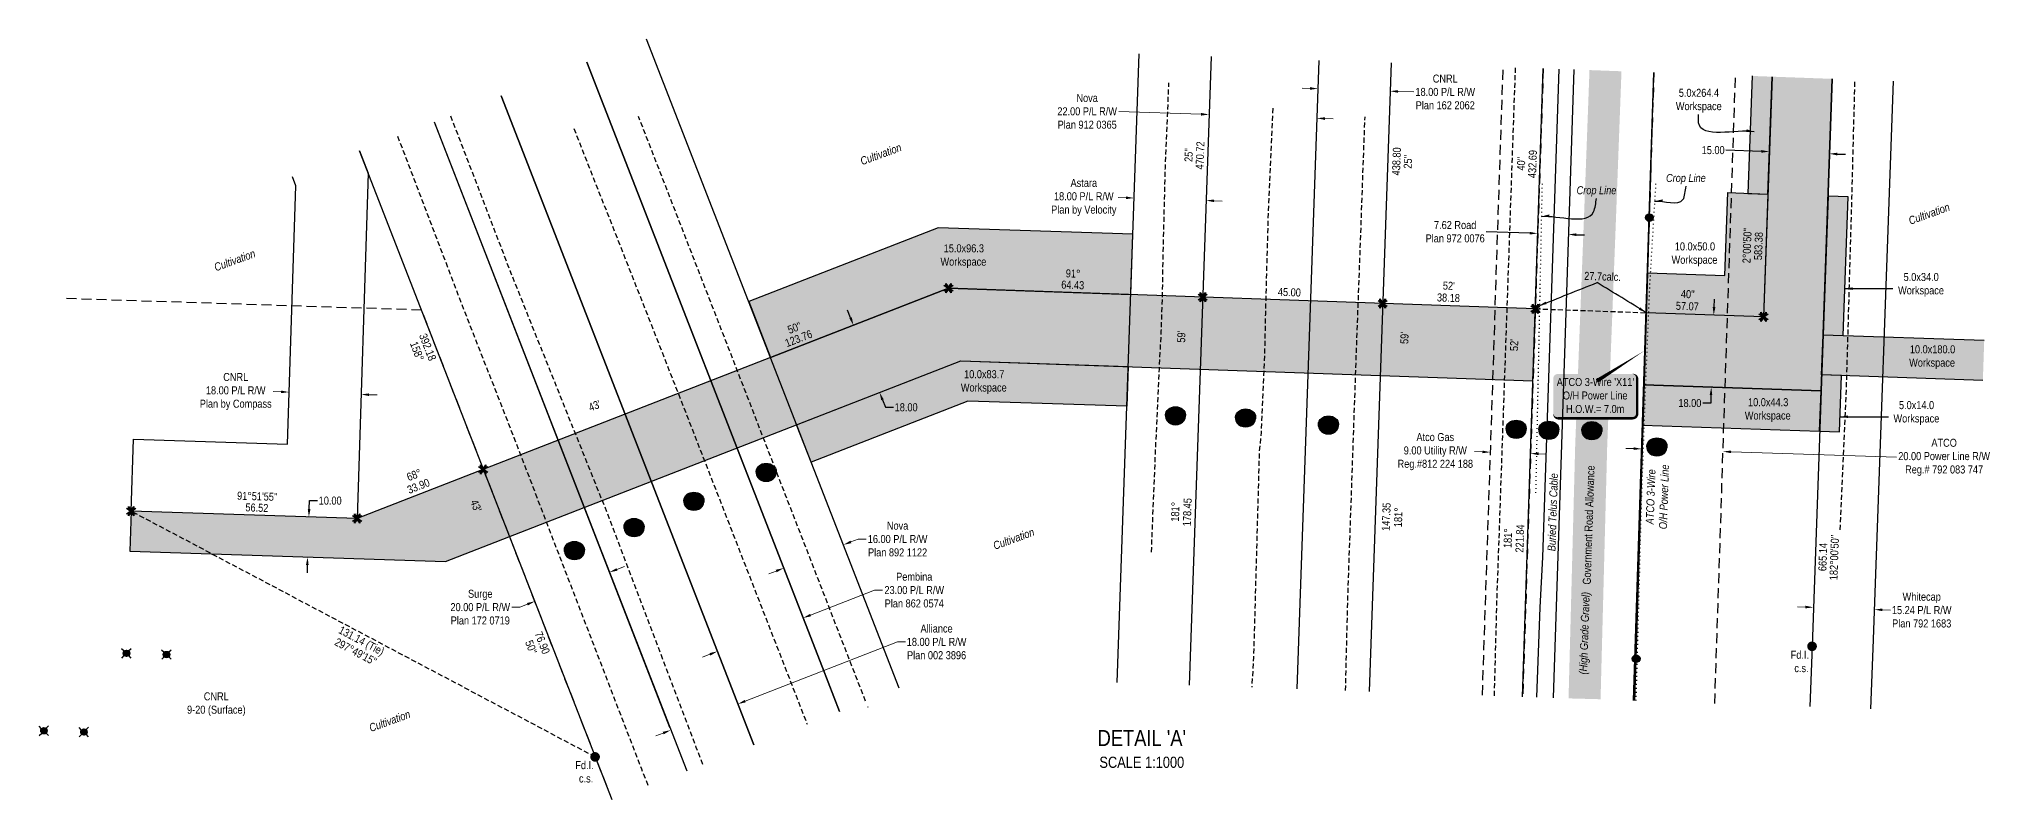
# Model space of a CAD drawing. Extents: x 348563 to 356787, y 6145683 to 6156014.
# Drawn here: x 348563 to 351000, y 6151903 to 6152853 of the extents above; entities that cross this region are included whole.
import ezdxf
from ezdxf.enums import TextEntityAlignment as Align

# ---------------------------------------------------------------- set-up
doc = ezdxf.new("R2010")
doc.units = 0
doc.header["$LTSCALE"] = 5
doc.header["$PDMODE"] = 34
doc.header["$PDSIZE"] = 0.03
for name, pattern in [('foc-ACCESSROAD', [3.75, 2.5, -1.25]), ('foc-FLOWLINE', [3.75, 2.5, -1.25]), ('foc-TIELINE', [1.875, 1.25, -0.625]), ('foc-TOPO', [1, 0.2, -0.8]), ('POWERLINE5', [7.8, 2.4, -0.6, 0.6, -0.6, 0.6, -0.6, 2.4]), ('UG_PIPE', [1.875, 1.25, -0.625])]:
    doc.linetypes.add(name, pattern=pattern)
doc.layers.get('Defpoints').update_dxf_attribs({"color": 9})
for name, color, linetype in [('AS-PIPE-UG', 44, 'UG_PIPE'), ('AS-POWER', 104, 'foc-POWER'), ('AS-POWER-EXISTING', 72, 'POWERLINE5'), ('AS-POWER-T', 104, 'Continuous'), ('AS-ROADS', 254, 'Continuous'), ('AS-TELEPHONE-T', 224, 'Continuous'), ('AS-TELUS', 224, 'foc-TEL'), ('C-RW', 13, 'Continuous'), ('C-WS', 13, 'foc-ACCESSROAD'), ('C-WS-S', 8, 'Continuous'), ('DETAIL-T', 7, 'Continuous'), ('F-EZE', 190, 'foc-FLOWLINE'), ('F-RW', 190, 'Continuous'), ('L-BD', 7, 'Continuous'), ('L-MON', 1, 'Continuous'), ('L-ROAD-T', 7, 'Continuous'), ('L-SEC', 7, 'Continuous'), ('L-TIE', 7, 'foc-TIELINE'), ('L-TITLEDB', 4, 'Continuous'), ('L-TITLEDB-T', 4, 'Continuous'), ('P-CROSSINGS', 250, 'Continuous'), ('P-PROPOSED', 10, 'Continuous'), ('P-PROPOSED-H', 21, 'Continuous'), ('P-TEMP-BLUE', 146, 'Continuous'), ('P-TEMP-BLUE-T', 146, 'Continuous'), ('P-TXT', 4, 'Continuous'), ('T-GENERAL', 48, 'foc-TOPO')]:
    doc.layers.add(name, color=color, linetype=linetype)
for name, color, linetype, lineweight in [('C-RW-T', 13, 'Continuous', 9), ('C-WS-T', 13, 'Continuous', 9), ('F-EZE-T', 190, 'Continuous', 9), ('F-RW-T', 190, 'Continuous', 9), ('T-TEXT', 48, 'Continuous', 18)]:
    doc.layers.add(name, color=color, linetype=linetype, lineweight=lineweight)
doc.layers.add('P-TEMP-BLUE-H', color=7, linetype='Continuous', true_color=0x99e6ff)
doc.styles.add('175L', font='ARIALN.TTF', dxfattribs={"height": 20})
doc.styles.add('80', font='ARIALN.TTF', dxfattribs={"height": 10})
doc.styles.add('80CG', font='ARIALN.TTF', dxfattribs={"height": 10})
doc.styles.add('80L', font='ARIALN.TTF', dxfattribs={"height": 10})
doc.styles.add('80LS', font='ARIALNI.TTF', dxfattribs={"height": 10})
doc.styles.add('Crossing', font='ARIALN.TTF', dxfattribs={"height": 10})
doc.styles.add('foc-LtypeFont', font='ARIALN.TTF', dxfattribs={"height": 7.35})
doc.linetypes.add('foc-POWER', pattern='A,6,-1,["P",foc-LtypeFont,S=0.2,R=0,X=-0.625,Y=-0.75],-1.24,4', length=12.24)
doc.linetypes.add('foc-POWER-NOLINE', pattern='A,0,-4,["P",foc-LtypeFont,S=0.2,R=0,X=-0.625,Y=-0.75],-8.24', length=12.24)
doc.linetypes.add('foc-TEL', pattern='A,2,-1,["T",foc-LtypeFont,S=0.2,R=0,X=-0.425,Y=-0.75],-1.24,8', length=12.24)
doc.dimstyles.new('Compass 5 000', dxfattribs={"dimscale": 5, "dimtxt": 9, "dimasz": 2, "dimexe": 0.2, "dimexo": 0.0625, "dimgap": 0.5, "dimtad": 0, "dimtih": 1, "dimtoh": 1, "dimzin": 0, "dimdsep": 46, "dimtxsty": '80CG', "dimcen": 0.1, "dimse1": 1, "dimse2": 1, "dimclrd": 256, "dimclrt": 256, "dimaunit": 1, "dimadec": 4, "dimazin": 0, "dimtfac": 0.06, "dimtofl": 0, "dimtmove": 0, "dimatfit": 1, "dimfxl": 0.2, "dimtolj": 1, "dimtzin": 0, "dimlwd": -1, "dimarcsym": 0})

# ---------------------------------------------------------------- blocks, each defined once
blk = doc.blocks.new('fdia')
at = {"color": 255, "const_width": 1}
blk.add_lwpolyline([(-0.5, 0, 1), (0.5, 0, 1)], format="xyb", close=True, dxfattribs=at)
blk = doc.blocks.new('Fdiaa')
blk.add_blockref('fdia', (0, 0))
blk = doc.blocks.new('fdib')
at = {"color": 1, "const_width": 1.6}
blk.add_lwpolyline([(-0.4, 0, 1), (0.4, 0, 1)], format="xyb", close=True, dxfattribs=at)
at = {"color": 1}
blk.add_circle((0, 0), 0.8, dxfattribs=at)
blk = doc.blocks.new('Fdibb')
blk.add_blockref('fdib', (0, 0))
blk = doc.blocks.new('fdicc')
for name in ['Fdibb', 'Fdiaa']:
    blk.add_blockref(name, (0, 0))
blk = doc.blocks.new('FDI')
blk.add_blockref('fdicc', (0, 0))
blk = doc.blocks.new('WC2')
at = {"layer": 'L-MON'}
h = blk.add_hatch(color=255, dxfattribs=at)
h.dxf.hatch_style = 1
edge = h.paths.add_edge_path()
edge.add_arc((0, 0), 0.9, 0, 360)
at = {"layer": 'L-MON', "color": 14, "flags": 128}
for points in [[(-0.62, 0.5), (-1.23, 1.12)], [(0.52, 0.61), (1.13, 1.21)], [(-1.18, -1.18), (-0.56, -0.57)], [(1.16, -1.18), (0.56, -0.57)]]:
    blk.add_lwpolyline(points, dxfattribs=at)
at = {"layer": 'L-MON', "color": 14}
for radius in [0.8, 0.373]:
    blk.add_circle((0, 0), radius, dxfattribs=at)
blk = doc.blocks.new('POWERPOLE')
h = blk.add_hatch(color=255)
edge = h.paths.add_edge_path()
edge.add_arc((0, 0), 0.96, 0, 360)
at = {"linetype": 'Continuous'}
for p, q in [((0.68, -0.68), (-0.68, 0.68)), ((-0.68, -0.68), (0.68, 0.68))]:
    blk.add_line(p, q, dxfattribs=at)
blk.add_circle((0, 0), 0.96, dxfattribs=at)
blk = doc.blocks.new('TEMP')
h = blk.add_hatch(color=255)
h.dxf.hatch_style = 1
h.paths.add_polyline_path([(0, 0.25), (-0.67, 1.15), (-0.67, 0.67), (-1.15, 0.67), (-0.25, 0), (-1.15, -0.67), (-0.67, -0.67), (-0.67, -1.15), (0, -0.25), (0.67, -1.15), (0.67, -0.67), (1.15, -0.67), (0.25, 0), (1.15, 0.67), (0.67, 0.67), (0.67, 1.15)])
h.paths.add_polyline_path([(0.57, 0.85), (0.57, 0.57), (0.85, 0.57), (0.08, 0), (0.85, -0.57), (0.57, -0.57), (0.57, -0.85), (0, -0.08), (-0.57, -0.85), (-0.57, -0.57), (-0.85, -0.57), (-0.08, 0), (-0.85, 0.57), (-0.57, 0.57), (-0.57, 0.85), (0, 0.08)], flags=16)
h = blk.add_hatch(color=1)
h.dxf.hatch_style = 1
h.paths.add_polyline_path([(0, 0.08), (-0.57, 0.85), (-0.57, 0.57), (-0.85, 0.57), (-0.08, 0), (-0.85, -0.57), (-0.57, -0.57), (-0.57, -0.85), (0, -0.08), (0.57, -0.85), (0.57, -0.57), (0.85, -0.57), (0.08, 0), (0.85, 0.57), (0.57, 0.57), (0.57, 0.85)])
at = {"color": 1}
for p, q in [((-0.08, 0), (0.08, 0)), ((0, 0.08), (0, -0.08))]:
    blk.add_line(p, q, dxfattribs=at)
at = {"color": 255, "flags": 128}
blk.add_lwpolyline([(-0.25, 0), (-1.15, 0.67), (-0.67, 0.67), (-0.67, 1.15), (0, 0.25), (0.67, 1.15), (0.67, 0.67), (1.15, 0.67), (0.25, 0), (1.15, -0.67), (0.67, -0.67), (0.67, -1.15), (0, -0.25), (-0.67, -1.15), (-0.67, -0.67), (-1.15, -0.67)], close=True, dxfattribs=at)
at = {"color": 1, "flags": 128}
blk.add_lwpolyline([(-0.08, 0), (-0.85, 0.57), (-0.57, 0.57), (-0.57, 0.85), (0, 0.08), (0.57, 0.85), (0.57, 0.57), (0.85, 0.57), (0.08, 0), (0.85, -0.57), (0.57, -0.57), (0.57, -0.85), (0, -0.08), (-0.57, -0.85), (-0.57, -0.57), (-0.85, -0.57)], close=True, dxfattribs=at)
blk = doc.blocks.new('*D535')
at = {"layer": 'C-RW-T', "transparency": 16777216}
for p, q in [((348865.5, 6152412), (348855.5, 6152412.4)), ((348975.4, 6152408.4), (348985.4, 6152408.1))]:
    blk.add_line(p, q, dxfattribs=at)
for points in [[(348865.5, 6152413.7), (348865.4, 6152410.4), (348875.5, 6152411.7)], [(348975.4, 6152410.1), (348975.3, 6152406.8), (348965.4, 6152408.8)]]:
    blk.add_solid(points, dxfattribs=at)
at = {"layer": 'Defpoints', "color": 0, "transparency": 16777216}
for p in [(348875.5, 6152411.7), (348875.6, 6152415.4), (348965.5, 6152412.4)]:
    blk.add_point(p, dxfattribs=at)
at = {"layer": 'C-RW-T', "transparency": 16777216, "insert": (348808.7, 6152412.4), "char_height": 10, "attachment_point": 5, "style": '80CG'}
blk.add_mtext('\\A1;CNRL\\P18.00 P/L R/W\\PPlan by Compass', dxfattribs=at)
blk = doc.blocks.new('*D536')
at = {"layer": 'Defpoints', "color": 0, "transparency": 16777216}
for p in [(349182.4, 6152150.5), (349370.7, 6151942.4), (349277.5, 6151906.2)]:
    blk.add_point(p, dxfattribs=at)
at = {"layer": 'F-RW-T', "transparency": 16777216}
for p, q in [((349284.9, 6152190.4), (349294.2, 6152194)), ((349163.8, 6152143.2), (349153.8, 6152143.2)), ((349173.1, 6152146.9), (349163.8, 6152143.2))]:
    blk.add_line(p, q, dxfattribs=at)
for points in [[(349284.3, 6152191.9), (349285.5, 6152188.8), (349275.5, 6152186.7)], [(349172.5, 6152148.4), (349173.7, 6152145.3), (349182.4, 6152150.5)]]:
    blk.add_solid(points, dxfattribs=at)
at = {"layer": 'F-RW-T', "transparency": 16777216, "insert": (349114.2, 6152143.2), "char_height": 10, "attachment_point": 5, "style": '80CG'}
blk.add_mtext('\\A1;Surge\\P20.00 P/L R/W\\PPlan 172 0719', dxfattribs=at)
blk = doc.blocks.new('*D537')
at = {"layer": 'Defpoints', "color": 0, "transparency": 16777216}
for p in [(349408.1, 6152093.8), (349324.3, 6152061.2), (349436, 6152022.3)]:
    blk.add_point(p, dxfattribs=at)
at = {"layer": 'F-RW-T', "transparency": 16777216}
for p, q in [((349445.3, 6152025.9), (349635.2, 6152099.8)), ((349635.2, 6152099.8), (349645.2, 6152099.8)), ((349342.8, 6151986), (349333.5, 6151982.4))]:
    blk.add_line(p, q, dxfattribs=at)
for points in [[(349444.7, 6152027.5), (349445.9, 6152024.4), (349436, 6152022.3)], [(349342.2, 6151987.6), (349343.4, 6151984.5), (349352.1, 6151989.7)]]:
    blk.add_solid(points, dxfattribs=at)
at = {"layer": 'F-RW-T', "transparency": 16777216, "insert": (349684.2, 6152099.8), "char_height": 10, "attachment_point": 5, "style": '80CG'}
blk.add_mtext('\\A1;Alliance\\P18.00 P/L R/W\\PPlan 002 3896', dxfattribs=at)
blk = doc.blocks.new('*D538')
at = {"layer": 'Defpoints', "color": 0, "transparency": 16777216}
for p in [(349517.5, 6152129.7), (349518.7, 6152126.6), (349411.6, 6152084.9)]:
    blk.add_point(p, dxfattribs=at)
at = {"layer": 'F-RW-T', "transparency": 16777216}
for p, q in [((349526.8, 6152133.3), (349606.8, 6152164.5)), ((349606.8, 6152164.5), (349616.8, 6152164.5)), ((349401.1, 6152084.4), (349391.8, 6152080.8))]:
    blk.add_line(p, q, dxfattribs=at)
for points in [[(349526.2, 6152134.9), (349527.4, 6152131.8), (349517.5, 6152129.7)], [(349400.5, 6152085.9), (349401.7, 6152082.8), (349410.4, 6152088)]]:
    blk.add_solid(points, dxfattribs=at)
at = {"layer": 'F-RW-T', "transparency": 16777216, "insert": (349656.3, 6152164.5), "char_height": 10, "attachment_point": 5, "style": '80CG'}
blk.add_mtext('\\A1;Pembina\\P23.00 P/L R/W\\PPlan 862 0574', dxfattribs=at)
blk = doc.blocks.new('*D539')
at = {"layer": 'Defpoints', "color": 0, "transparency": 16777216}
for p in [(349567.8, 6152221), (349571.6, 6152211.1), (349497.1, 6152182.1)]:
    blk.add_point(p, dxfattribs=at)
at = {"layer": 'F-RW-T', "transparency": 16777216}
for p, q in [((349577.1, 6152224.6), (349586.4, 6152228.2)), ((349586.4, 6152228.2), (349596.4, 6152228.2)), ((349483.9, 6152188.3), (349474.6, 6152184.7))]:
    blk.add_line(p, q, dxfattribs=at)
for points in [[(349576.5, 6152226.2), (349577.7, 6152223.1), (349567.8, 6152221)], [(349483.3, 6152189.9), (349484.6, 6152186.8), (349493.3, 6152192)]]:
    blk.add_solid(points, dxfattribs=at)
at = {"layer": 'F-RW-T', "transparency": 16777216, "insert": (349635.5, 6152228.2), "char_height": 10, "attachment_point": 5, "style": '80CG'}
blk.add_mtext('\\A1;Nova\\P16.00 P/L R/W\\PPlan 892 1122', dxfattribs=at)
blk = doc.blocks.new('*D540')
at = {"layer": 'Defpoints', "color": 0, "transparency": 16777216}
for p in [(349930.9, 6152654), (349930.2, 6152634.4), (350020.1, 6152631.3)]:
    blk.add_point(p, dxfattribs=at)
at = {"layer": 'F-RW-T', "transparency": 16777216}
for p, q in [((349920.9, 6152654.3), (349910.9, 6152654.7)), ((350030.8, 6152650.5), (350040.8, 6152650.2))]:
    blk.add_line(p, q, dxfattribs=at)
for points in [[(349921, 6152656), (349920.8, 6152652.7), (349930.9, 6152654)], [(350030.9, 6152652.2), (350030.8, 6152648.9), (350020.8, 6152650.9)]]:
    blk.add_solid(points, dxfattribs=at)
at = {"layer": 'F-RW-T', "transparency": 16777216, "insert": (349868.1, 6152654.7), "char_height": 10, "attachment_point": 5, "style": '80CG'}
blk.add_mtext('\\A1;Astara\\P18.00 P/L R/W\\PPlan by Velocity', dxfattribs=at)
blk = doc.blocks.new('*D541')
at = {"layer": 'Defpoints', "color": 0, "transparency": 16777216}
for p in [(350026.1, 6152804.2), (350161, 6152799.5), (350024.6, 6152758.2)]:
    blk.add_point(p, dxfattribs=at)
at = {"layer": 'F-RW-T', "transparency": 16777216}
for p, q in [((350014.6, 6152758.6), (349911.9, 6152762.2)), ((350169.4, 6152753.2), (350179.4, 6152752.9))]:
    blk.add_line(p, q, dxfattribs=at)
for points in [[(350014.6, 6152760.3), (350014.5, 6152756.9), (350024.6, 6152758.2)], [(350169.5, 6152754.9), (350169.4, 6152751.5), (350159.4, 6152753.6)]]:
    blk.add_solid(points, dxfattribs=at)
at = {"layer": 'F-RW-T', "transparency": 16777216, "insert": (349872.3, 6152762.2), "char_height": 10, "attachment_point": 5, "style": '80CG'}
blk.add_mtext('\\A1;Nova\\P22.00 P/L R/W\\PPlan 912 0365', dxfattribs=at)
blk = doc.blocks.new('*D542')
at = {"layer": 'C-RW-T', "transparency": 16777216}
for p, q in [((350150.7, 6152790.9), (350140.7, 6152791.2)), ((350260.6, 6152787), (350280.5, 6152786.4))]:
    blk.add_line(p, q, dxfattribs=at)
for points in [[(350150.8, 6152792.5), (350150.7, 6152789.2), (350160.7, 6152790.5)], [(350260.7, 6152788.7), (350260.6, 6152785.4), (350250.6, 6152787.4)]]:
    blk.add_solid(points, dxfattribs=at)
at = {"layer": 'Defpoints', "color": 0, "transparency": 16777216}
for p in [(350162.1, 6152830.2), (350252, 6152827.1), (350250.6, 6152787.4)]:
    blk.add_point(p, dxfattribs=at)
at = {"layer": 'C-RW-T', "transparency": 16777216, "insert": (350319.6, 6152786.4), "char_height": 10, "attachment_point": 5, "style": '80CG'}
blk.add_mtext('\\A1;CNRL\\P18.00 P/L R/W\\PPlan 162 2062', dxfattribs=at)
blk = doc.blocks.new('*D543')
at = {"layer": 'Defpoints', "color": 0, "transparency": 16777216}
for p in [(350376.1, 6152336.7), (350375, 6152303.3), (350425.1, 6152301.6)]:
    blk.add_point(p, dxfattribs=at)
at = {"layer": 'F-EZE-T', "transparency": 16777216}
for p, q in [((350366.1, 6152337), (350356.1, 6152337.4)), ((350436.2, 6152334.7), (350446.2, 6152334.4))]:
    blk.add_line(p, q, dxfattribs=at)
for points in [[(350366.2, 6152338.7), (350366, 6152335.4), (350376.1, 6152336.7)], [(350436.3, 6152336.4), (350436.2, 6152333), (350426.2, 6152335)]]:
    blk.add_solid(points, dxfattribs=at)
at = {"layer": 'F-EZE-T', "transparency": 16777216, "insert": (350307.2, 6152337.4), "char_height": 10, "attachment_point": 5, "style": '80CG'}
blk.add_mtext('\\A1;Atco Gas\\P9.00 Utility R/W\\PReg.#812 224 188', dxfattribs=at)
blk = doc.blocks.new('*D544')
at = {"layer": 'Defpoints', "color": 0, "transparency": 16777216}
for p in [(350666.6, 6152337.5), (350559.8, 6152184.3), (350661.4, 6152180.9)]:
    blk.add_point(p, dxfattribs=at)
at = {"layer": 'F-RW-T', "transparency": 16777216}
for p, q in [((350554.9, 6152341.2), (350545, 6152341.5)), ((350676.6, 6152337.1), (350883.2, 6152330.3))]:
    blk.add_line(p, q, dxfattribs=at)
for points in [[(350555, 6152342.8), (350554.9, 6152339.5), (350564.9, 6152340.8)], [(350676.7, 6152338.8), (350676.6, 6152335.5), (350666.6, 6152337.5)]]:
    blk.add_solid(points, dxfattribs=at)
at = {"layer": 'F-RW-T', "transparency": 16777216, "insert": (350942.8, 6152330.3), "char_height": 10, "attachment_point": 5, "style": '80CG'}
blk.add_mtext('\\A1;ATCO\\P20.00 Power Line R/W\\PReg.# 792 083 747', dxfattribs=at)
blk = doc.blocks.new('*D545')
at = {"layer": 'Defpoints', "color": 0, "transparency": 16777216}
for p in [(350780.5, 6152169.4), (350856.7, 6152166.6), (350855.7, 6152140.2)]:
    blk.add_point(p, dxfattribs=at)
at = {"layer": 'F-RW-T', "transparency": 16777216}
for p, q in [((350769.5, 6152143.3), (350759.5, 6152143.7)), ((350865.7, 6152139.9), (350875.7, 6152139.5))]:
    blk.add_line(p, q, dxfattribs=at)
for points in [[(350769.6, 6152145), (350769.5, 6152141.7), (350779.5, 6152143)], [(350865.8, 6152141.5), (350865.6, 6152138.2), (350855.7, 6152140.2)]]:
    blk.add_solid(points, dxfattribs=at)
at = {"layer": 'F-RW-T', "transparency": 16777216, "insert": (350914.8, 6152139.5), "char_height": 10, "attachment_point": 5, "style": '80CG'}
blk.add_mtext('\\A1;Whitecap\\P15.24 P/L R/W\\PPlan 792 1683', dxfattribs=at)
blk = doc.blocks.new('*D546')
at = {"layer": 'Defpoints', "color": 0, "transparency": 16777216}
for p in [(348896.9, 6152255.9), (348900.1, 6152255.8), (348895.2, 6152206)]:
    blk.add_point(p, dxfattribs=at)
at = {"layer": 'P-TXT', "transparency": 16777216}
for p, q in [((348900.4, 6152265.8), (348900.7, 6152276.2)), ((348900.7, 6152276.2), (348910.7, 6152276.2)), ((348898.1, 6152195.9), (348897.8, 6152185.9))]:
    blk.add_line(p, q, dxfattribs=at)
for points in [[(348898.7, 6152265.9), (348902.1, 6152265.7), (348900.1, 6152255.8)], [(348896.5, 6152195.9), (348899.8, 6152195.8), (348898.5, 6152205.8)]]:
    blk.add_solid(points, dxfattribs=at)
at = {"layer": 'P-TXT', "transparency": 16777216, "insert": (348926.7, 6152276.2), "char_height": 10, "attachment_point": 5, "style": '80CG'}
blk.add_mtext('\\A1;10.00', dxfattribs=at)
blk = doc.blocks.new('*D547')
at = {"layer": 'Defpoints', "color": 0, "transparency": 16777216}
for p in [(349565, 6152489.2), (349597.7, 6152405.4), (349613, 6152411.3)]:
    blk.add_point(p, dxfattribs=at)
at = {"layer": 'P-TXT', "transparency": 16777216}
for p, q in [((349576.7, 6152504.5), (349573.1, 6152513.8)), ((349616.6, 6152402), (349620.2, 6152392.7)), ((349620.2, 6152392.7), (349630.2, 6152392.7))]:
    blk.add_line(p, q, dxfattribs=at)
for points in [[(349578.3, 6152505.1), (349575.2, 6152503.9), (349580.3, 6152495.2)], [(349618.2, 6152402.6), (349615.1, 6152401.4), (349613, 6152411.3)]]:
    blk.add_solid(points, dxfattribs=at)
at = {"layer": 'P-TXT', "transparency": 16777216, "insert": (349646.2, 6152392.7), "char_height": 10, "attachment_point": 5, "style": '80CG'}
blk.add_mtext('\\A1;18.00', dxfattribs=at)
blk = doc.blocks.new('*D548')
at = {"layer": 'Defpoints', "color": 0, "transparency": 16777216}
for p in [(350652.1, 6152508), (350649, 6152418), (350651.9, 6152417.9)]:
    blk.add_point(p, dxfattribs=at)
at = {"layer": 'P-TXT', "transparency": 16777216}
for p, q in [((350655.4, 6152517.9), (350655.8, 6152527.9)), ((350651.5, 6152408), (350651.2, 6152398)), ((350651.2, 6152398), (350641.2, 6152398))]:
    blk.add_line(p, q, dxfattribs=at)
for points in [[(350653.7, 6152517.9), (350657.1, 6152517.8), (350655, 6152507.9)], [(350649.9, 6152408), (350653.2, 6152407.9), (350651.9, 6152417.9)]]:
    blk.add_solid(points, dxfattribs=at)
at = {"layer": 'P-TXT', "transparency": 16777216, "insert": (350625.2, 6152398), "char_height": 10, "attachment_point": 5, "style": '80CG'}
blk.add_mtext('\\A1;18.00', dxfattribs=at)
blk = doc.blocks.new('*D549')
at = {"layer": 'Defpoints', "color": 0, "transparency": 16777216}
for p in [(350724.5, 6152711.9), (350724.7, 6152716), (350799.6, 6152713.3)]:
    blk.add_point(p, dxfattribs=at)
at = {"layer": 'P-TXT', "transparency": 16777216}
for p, q in [((350714.5, 6152712.3), (350670.3, 6152713.8)), ((350809.4, 6152708.9), (350819.4, 6152708.6))]:
    blk.add_line(p, q, dxfattribs=at)
for points in [[(350714.6, 6152713.9), (350714.5, 6152710.6), (350724.5, 6152711.9)], [(350809.5, 6152710.6), (350809.4, 6152707.2), (350799.4, 6152709.3)]]:
    blk.add_solid(points, dxfattribs=at)
at = {"layer": 'P-TXT', "transparency": 16777216, "insert": (350654.3, 6152713.8), "char_height": 10, "attachment_point": 5, "style": '80CG'}
blk.add_mtext('\\A1;15.00', dxfattribs=at)
blk = doc.blocks.new('*D550')
at = {"layer": 'Defpoints', "color": 0, "transparency": 16777216}
for p in [(350435.7, 6152622.9), (350435.2, 6152609.8), (350473.8, 6152621.6)]:
    blk.add_point(p, dxfattribs=at)
at = {"layer": 'L-TITLEDB-T', "transparency": 16777216}
for p, q in [((350425.2, 6152610.1), (350370.7, 6152611.9)), ((350483.4, 6152608.2), (350493.4, 6152607.9))]:
    blk.add_line(p, q, dxfattribs=at)
for points in [[(350425.3, 6152611.8), (350425.2, 6152608.5), (350435.2, 6152609.8)], [(350483.4, 6152609.9), (350483.3, 6152606.6), (350473.4, 6152608.6)]]:
    blk.add_solid(points, dxfattribs=at)
at = {"layer": 'L-TITLEDB-T', "transparency": 16777216, "insert": (350332, 6152611.9), "char_height": 10, "attachment_point": 5, "style": '80CG'}
blk.add_mtext('\\A1;7.62 Road\\PPlan 972 0076', dxfattribs=at)
blk = doc.blocks.new('xing2')
h = blk.add_hatch(color=50)
h.dxf.hatch_style = 1
edge = h.paths.add_edge_path()
edge.add_ellipse((0, 0), major_axis=(-12.5, 0), ratio=0.816297, start_angle=0, end_angle=360)
h = blk.add_hatch(color=250)
h.dxf.hatch_style = 1
edge = h.paths.add_edge_path()
edge.add_ellipse((0, -2), major_axis=(-12.5, 0), ratio=0.816297, start_angle=0, end_angle=180)
edge.add_line((12.5, -2), (12.5, 0))
edge.add_ellipse((0, 0), major_axis=(-12.5, 0), ratio=0.816297, start_angle=0, end_angle=180, ccw=False)
edge.add_line((-12.5, 0), (-12.5, -2))
at = {"color": 250}
blk.add_ellipse((0, 0), major_axis=(-12.5, 0), ratio=0.816297, dxfattribs=at)
blk.add_ellipse((0, -2), major_axis=(-12.5, 0), ratio=0.816297, start_param=0, end_param=3.141593, dxfattribs=at)
at = {"color": 250, "style": 'Crossing'}
blk.add_attdef('CROSSING', text='', height=9, dxfattribs=at).set_placement((0.1, 0), align=Align.MIDDLE_CENTER)
at = {"color": 250, "style": 'Crossing', "flags": 1}
for tag, p in [('DESCRIPTION', (0.1, -25.8)), ('OWNER', (0.1, -12.5)), ('LOCATION', (0.1, -39.3)), ('DWG_REF', (0.1, -52.8))]:
    blk.add_attdef(tag, text='', height=9, dxfattribs=at).set_placement(p, align=Align.MIDDLE_CENTER)
blk = doc.blocks.new('*U578')
h = blk.add_hatch(color=255)
edge = h.paths.add_edge_path()
edge.add_line((-46.5, -28.5), (46.5, -28.5))
edge.add_arc((46.5, -22.5), 6, 270, 360)
edge.add_line((52.5, -22.5), (52.5, 21))
edge.add_arc((46.5, 21), 6, 0, 90)
edge.add_line((46.5, 27), (-46.5, 27))
edge.add_arc((-46.5, 21), 6, 90, 180)
edge.add_line((-52.5, 21), (-52.5, -22.5))
edge.add_arc((-46.5, -22.5), 6, 180, 270)
at = {"color": 104, "flags": 128}
blk.add_lwpolyline([(-46.5, -28.5, 3, 3, 0), (46.5, -28.5, 3, 3, 0.414214), (52.5, -22.5, 3, 3, 0), (52.5, 21, 3, 0, 0.414214), (46.5, 27, 0, 0, 0), (-46.5, 27, 0, 0, 0.414214), (-52.5, 21, 0, 0, 0), (-52.5, -22.5, 0, 3, 0.414214)], format="xyseb", close=True, dxfattribs=at)
at = {"color": 104, "style": '80'}
blk.add_attdef('ENTER_TEXT_001', (-26.8, -4.9), '', height=10, dxfattribs=at)

msp = doc.modelspace()

# ---------------------------------------------------------------- hatches: boundary and pattern name
at = {"layer": 'P-PROPOSED-H'}
h = msp.add_hatch(color=256, dxfattribs=at)
h.dxf.hatch_style = 1
h.paths.add_polyline_path([(350802.738, 6152802.82), (350727.805, 6152805.515), (350717.265, 6152505.68), (350570.798, 6152510.829), (350567.849, 6152420.9), (350789.038, 6152413.125)])
h = msp.add_hatch(color=256, dxfattribs=at)
h.dxf.hatch_style = 1
h.paths.add_polyline_path([(348678.016, 6152263.042), (348676.389, 6152213.081), (349070.654, 6152200.239), (349714.579, 6152450.896), (350429.206, 6152425.774), (350432.155, 6152515.703), (349699.214, 6152541.469), (348960.328, 6152253.846)])
at = {"layer": 'P-TEMP-BLUE-H'}
h = msp.add_hatch(color=256, dxfattribs=at)
h.dxf.hatch_style = 1
h.paths.add_polyline_path([(350727.805, 6152805.515), (350703.09, 6152806.404), (350697.794, 6152659.824), (350722.652, 6152658.926)])
h = msp.add_hatch(color=256, dxfattribs=at)
h.dxf.hatch_style = 1
h.paths.add_polyline_path([(350572.224, 6152560.65), (350669.055, 6152557.381), (350672.788, 6152660.728), (350722.652, 6152658.926), (350717.265, 6152505.68), (350570.798, 6152510.829)])
h = msp.add_hatch(color=256, dxfattribs=at)
h.dxf.hatch_style = 1
h.paths.add_polyline_path([(350797.82, 6152656.211), (350791.568, 6152483.143), (350816.576, 6152482.298), (350822.826, 6152655.308)])
h = msp.add_hatch(color=256, dxfattribs=at)
h.dxf.hatch_style = 1
h.paths.add_polyline_path([(349929.333, 6152608.952), (349686.328, 6152616.949), (349449.51, 6152524.798), (349476.733, 6152454.865), (349699.214, 6152541.469), (349926.71, 6152533.472)])
h = msp.add_hatch(color=256, dxfattribs=at)
h.dxf.hatch_style = 1
h.paths.add_polyline_path([(350991.2, 6152426.33), (350789.761, 6152433.13), (350791.568, 6152483.143), (350992.888, 6152476.347)])
h = msp.add_hatch(color=256, dxfattribs=at)
h.dxf.hatch_style = 1
h.paths.add_polyline_path([(349509.372, 6152371.016), (349714.579, 6152450.896), (349923.585, 6152443.549), (349921.865, 6152394.038), (349723.171, 6152400.576), (349527.507, 6152324.428)])
h = msp.add_hatch(color=256, dxfattribs=at)
h.dxf.hatch_style = 1
h.paths.add_polyline_path([(350812.24, 6152362.268), (350814.769, 6152432.286), (350789.761, 6152433.13), (350787.231, 6152363.112)])
h = msp.add_hatch(color=256, dxfattribs=at)
h.dxf.hatch_style = 1
h.paths.add_polyline_path([(350789.038, 6152413.125), (350567.849, 6152420.9), (350565.809, 6152370.586), (350787.231, 6152363.112)])

# ---------------------------------------------------------------- linework, layer by layer
at = {"layer": 'AS-PIPE-UG', "flags": 128}
for points in [[(349952.637, 6152211.947), (349957.642, 6152335.402), (349962.492, 6152440.742), (349964.942, 6152487.862), (349966.547, 6152537.237), (349967.312, 6152585.527), (349969.997, 6152691.442), (349974.422, 6152797.692)], [(350381.013, 6152032.686), (350381.204, 6152039.39), (350384.113, 6152147.792), (350407.438, 6152817.036)], [(350812.937, 6152239.887), (350820.892, 6152419.917), (350827.677, 6152654.912), (350831.431, 6152801.788)], [(349392.255, 6151946.617), (349384.022, 6151968.019), (349275.76, 6152253.555), (349151.523, 6152563.135), (349077.097, 6152757.191)], [(349595.46, 6152025.73), (349495.613, 6152282.842), (349409.726, 6152504.345), (349311.806, 6152755.89)], [(350104.087, 6152766.077), (350098.112, 6152626.697), (350094.872, 6152509.042), (350093.862, 6152457.837), (350089.592, 6152361.362), (350087.277, 6152337.592), (350080.132, 6152080.5), (350077.871, 6152043.22)], [(350195.126, 6152039.146), (350197.986, 6152155.955), (350208.692, 6152461.962), (350213.782, 6152599.782), (350219.372, 6152755.337)], [(349010.859, 6152731.406), (349086.215, 6152533.747), (349156.166, 6152354.854), (349241.459, 6152133.361), (349315.41, 6151941.231), (349324.009, 6151920.047)], [(349231.087, 6152740.803), (349334.07, 6152480.041), (349419.268, 6152261.893), (349522.487, 6151997.319)], [(349598.554, 6152017.774), (349598.227, 6152018.607)]]:
    msp.add_lwpolyline(points, dxfattribs=at)
at = {"layer": 'AS-POWER', "linetype": 'foc-POWER-NOLINE', "flags": 128}
msp.add_lwpolyline([(350556.251, 6152026.597), (350558.097, 6152078.762), (350574.692, 6152629.562), (350580.367, 6152810.817)], dxfattribs=at)
at = {"layer": 'AS-POWER-T', "flags": 128}
msp.add_lwpolyline([(350568.308, 6152463.259, 0, 4.997, 0), (350509.008, 6152425.534, 0, 0, 0)], format="xyseb", dxfattribs=at)
at = {"layer": 'AS-ROADS', "const_width": 39.99, "flags": 128}
msp.add_lwpolyline([(350493.638, 6152028.773), (350501.897, 6152343.347), (350513.087, 6152633.997), (350519.784, 6152812.996)], dxfattribs=at)
at = {"layer": 'AS-TELUS', "flags": 128}
msp.add_lwpolyline([(350434.013, 6152030.845), (350438.114, 6152142.634), (350441.483, 6152205.432), (350461.755, 6152815.082)], dxfattribs=at)
at = {"layer": 'C-RW', "flags": 128}
for points in [[(350134.684, 6152041.246), (350161.948, 6152825.864)], [(350251.867, 6152822.63), (350224.607, 6152038.121)], [(348963.43, 6152712.944), (348974.366, 6152684.85), (348960.328, 6152253.846), (348678.016, 6152263.042), (348680.944, 6152352.947), (348873.35, 6152346.68), (348883.861, 6152669.374), (348879.603, 6152680.313)]]:
    msp.add_lwpolyline(points, dxfattribs=at)
at = {"layer": 'C-WS', "flags": 128}
msp.add_lwpolyline([(349278.951, 6151902.505), (349040.847, 6152514.091), (348595.912, 6152528.498)], dxfattribs=at)
at = {"layer": 'F-EZE', "flags": 128}
for points in [[(350366.048, 6152033.206), (350392.012, 6152817.591)], [(350441.995, 6152815.793), (350416.277, 6152031.461)], [(350580.33, 6152810.818), (350554.526, 6152026.657)], [(350656.226, 6152023.123), (350682.179, 6152807.156)]]:
    msp.add_lwpolyline(points, dxfattribs=at)
at = {"layer": 'F-RW', "flags": 128}
for points in [[(349637.428, 6152042.069), (349616.133, 6152096.753), (349321.946, 6152852.502)], [(349247.434, 6152823.497), (349541.624, 6152067.739), (349562.917, 6152013.06)], [(349562.917, 6152013.06), (349541.624, 6152067.739), (349247.434, 6152823.497)], [(349909.878, 6152049.057), (349937.151, 6152833.948)], [(350027.07, 6152830.714), (349999.8, 6152045.933)], [(350027.07, 6152830.714), (349999.8, 6152045.933)], [(350134.684, 6152041.246), (350161.948, 6152825.864)], [(350802.738, 6152802.82), (350777.832, 6152094.342), (350774.949, 6152018.998)], [(350851.352, 6152016.343), (350853.965, 6152091.665), (350879.44, 6152800.062)], [(349455.808, 6151971.36), (349434.518, 6152026.031), (349140.323, 6152781.802)], [(349140.323, 6152781.802), (349434.518, 6152026.031), (349455.808, 6151971.36)], [(349056.503, 6152749.174), (349350.708, 6151993.381)], [(349056.569, 6152749.2), (349372.09, 6151938.766)], [(349257.567, 6151957.124), (348963.363, 6152712.918)], [(349350.811, 6151993.421), (349372.09, 6151938.766)], [(349278.951, 6151902.505), (349257.671, 6151957.165)]]:
    msp.add_lwpolyline(points, dxfattribs=at)
at = {"layer": 'L-SEC'}
for p, q in [((350480.124, 6152814.422), (350454.408, 6152030.136)), ((350554.575, 6152026.655), (350580.367, 6152810.817))]:
    msp.add_line(p, q, dxfattribs=at)
at = {"layer": 'L-TIE'}
for p, q in [((350432.155, 6152515.703), (350570.798, 6152510.829)), ((349257.632, 6151956.247), (348678.016, 6152263.042))]:
    msp.add_line(p, q, dxfattribs=at)
at = {"layer": 'L-TITLEDB', "flags": 128}
msp.add_lwpolyline([(350416.277, 6152031.461), (350441.995, 6152815.793)], dxfattribs=at)
at = {"layer": 'P-PROPOSED', "flags": 128}
msp.add_lwpolyline([(350727.805, 6152805.515), (350717.265, 6152505.68), (350570.798, 6152510.829), (350567.849, 6152420.9), (350789.038, 6152413.125), (350802.738, 6152802.82)], dxfattribs=at)
msp.add_lwpolyline([(348678.016, 6152263.042), (348676.389, 6152213.081), (349070.654, 6152200.239), (349714.579, 6152450.896), (350429.206, 6152425.774), (350432.155, 6152515.703), (349699.214, 6152541.469), (348960.328, 6152253.846)], close=True, dxfattribs=at)
at = {"layer": 'P-TEMP-BLUE', "flags": 128}
for points in [[(350703.09, 6152806.404), (350697.794, 6152659.824), (350722.652, 6152658.926), (350727.805, 6152805.515)], [(350991.2, 6152426.33), (350789.761, 6152433.13), (350791.568, 6152483.143), (350992.888, 6152476.347)]]:
    msp.add_lwpolyline(points, dxfattribs=at)
for points in [[(350572.224, 6152560.65), (350669.055, 6152557.381), (350672.788, 6152660.728), (350722.652, 6152658.926), (350717.265, 6152505.68), (350570.798, 6152510.829)], [(349929.333, 6152608.952), (349686.328, 6152616.949), (349449.51, 6152524.798), (349476.733, 6152454.865), (349699.214, 6152541.469), (349926.71, 6152533.472)], [(349509.372, 6152371.016), (349714.579, 6152450.896), (349923.585, 6152443.549), (349921.865, 6152394.038), (349723.171, 6152400.576), (349527.507, 6152324.428)], [(350812.24, 6152362.268), (350814.769, 6152432.286), (350789.761, 6152433.13), (350787.231, 6152363.112)], [(350789.038, 6152413.125), (350567.849, 6152420.9), (350565.809, 6152370.586), (350787.231, 6152363.112)]]:
    msp.add_lwpolyline(points, close=True, dxfattribs=at)
at = {"layer": 'P-TEMP-BLUE'}
msp.add_lwpolyline([(350797.82, 6152656.211), (350791.568, 6152483.143), (350816.576, 6152482.298), (350822.826, 6152655.308)], close=True, dxfattribs=at)
at = {"layer": 'T-GENERAL', "flags": 128}
for points in [[(350440.557, 6152671.812), (350432.477, 6152285.192)], [(350582.412, 6152671.877), (350574.482, 6152539.177), (350568.272, 6152384.727), (350564.537, 6152277.837), (350557.736, 6152026.546)]]:
    msp.add_lwpolyline(points, dxfattribs=at)

# ---------------------------------------------------------------- block references
at = {"layer": 'AS-POWER-EXISTING', "xscale": 4.998716849999971, "yscale": 4.998716849999971, "zscale": 4.998716849999971}
for p in [(350574.692, 6152629.562), (350558.097, 6152078.762)]:
    msp.add_blockref('POWERPOLE', p, dxfattribs=at)
at = {"layer": 'AS-POWER-T'}
ref = msp.add_blockref('*U578', (350506.958, 6152407.48), dxfattribs=dict(at, xscale=0.9994840965544196, yscale=0.9994840965544196, zscale=0.9994840965544196))
ref.add_attrib('ENTER_TEXT_001', "ATCO 3-Wire 'X11'", (350458.92, 6152419.314), dxfattribs={"layer": '0', "color": 104, "height": 9.99484, "style": '80'})
ref.add_attrib('ENTER_TEXT_002', 'O/H Power Line', (350466.508, 6152402.479), dxfattribs={"layer": '0', "color": 104, "height": 9.99484, "style": '80'})
ref.add_attrib('ENTER_TEXT_003', 'H.O.W.= 7.0m', (350470.456, 6152385.643), dxfattribs={"layer": '0', "color": 104, "height": 9.99484, "style": '80'})
at = {"layer": 'C-WS-S', "xscale": 4.998716849999971, "yscale": 4.998716849999971, "zscale": 4.998716849999971}
for p in [(348672.287, 6152085.592), (348722.235, 6152083.975), (348569.157, 6151988.931), (348619.105, 6151987.314)]:
    msp.add_blockref('WC2', p, dxfattribs=at)
at = {"layer": 'L-MON', "xscale": 4.998716849999971, "yscale": 4.998716849999971, "zscale": 4.998716849999971}
for name, p in [('TEMP', (349699.214, 6152541.469)), ('TEMP', (350016.631, 6152530.31)), ('TEMP', (350241.435, 6152522.408)), ('TEMP', (350432.155, 6152515.703)), ('TEMP', (350717.265, 6152505.68)), ('TEMP', (349117.909, 6152315.187)), ('TEMP', (348678.016, 6152263.042)), ('TEMP', (348960.328, 6152253.846)), ('FDI', (350777.832, 6152094.342))]:
    msp.add_blockref(name, p, dxfattribs=at)
at = {"layer": 'L-MON', "color": 2, "xscale": 4.998716849999971, "yscale": 4.998716849999971, "zscale": 4.998716849999971}
msp.add_blockref('FDI', (349257.632, 6151956.247), dxfattribs=at)
at = {"layer": 'P-CROSSINGS', "color": 3, "xscale": 0.99974337, "yscale": 0.99974337, "zscale": 0.99974337}
for p, values in [((349982.655, 6152383.214), {'CROSSING': 'X5'}), ((350070.267, 6152380.452), {'CROSSING': 'X6'}), ((350173.719, 6152371.655), {'CROSSING': 'X7'}), ((350408.199, 6152366.442), {'CROSSING': 'X8'}), ((350449.001, 6152365.21), {'CROSSING': 'X9'}), ((350502.797, 6152364.645), {'CROSSING': 'X10'}), ((350584.096, 6152344.291), {'CROSSING': 'X11'}), ((349471.4, 6152312.573), {'CROSSING': 'X4'}), ((349381.068, 6152276.492), {'CROSSING': 'X3'}), ((349306.247, 6152243.712), {'CROSSING': 'X2'}), ((349231.786, 6152214.999), {'CROSSING': 'X1'})]:
    msp.add_blockref('xing2', p, dxfattribs=at).add_auto_attribs(values)

# ---------------------------------------------------------------- texts
at = {"layer": 'AS-POWER', "insert": (350569.825, 6152240.71), "char_height": 9.99743, "attachment_point": 1, "rotation": 88.115307, "style": '80L'}
msp.add_mtext_dynamic_manual_height_columns('\\pi6.083;{\\fArial Narrow|b0|i1|c0|p34;ATCO 3-Wire \\P\\pi0.54551;O/H Power Line}', width=80.59312, gutter_width=49.95, heights=[0], dxfattribs=at)
at = {"layer": 'AS-TELEPHONE-T', "insert": (350447.258, 6152212.933), "char_height": 9.99741, "attachment_point": 1, "rotation": 88.119677, "style": '80L'}
msp.add_mtext_dynamic_manual_height_columns('\\pi0.32342;{\\fArial Narrow|b0|i1|c0|p34;Buried Telus Cable}', width=97.25889, gutter_width=49.999, heights=[0], dxfattribs=at)
at = {"layer": 'DETAIL-T', "color": 3, "insert": (349940.568, 6151966.1), "char_height": 19.97128, "width": 190.03582, "attachment_point": 5, "style": '80CG', "bg_fill": 3, "box_fill_scale": 1.15, "bg_fill_color": 256, "bg_fill_true_color": 256, "bg_fill_transparency": 0}
msp.add_mtext("DETAIL 'A'\\P{\\H0.7x;SCALE 1:1000}", dxfattribs=at)
at = {"layer": 'L-BD', "style": '80L'}
for s, height, rotation, p in [('470.72', 9.9974, 88.0099, (350013.273, 6152707.158)), ("25''", 9.9974, 88.0099, (349999.035, 6152707.653)), ('438.80', 9.9974, 88.0099, (350258.68, 6152699.77)), ("25''", 9.9974, 88.0099, (350272.918, 6152699.275)), ("40''", 9.9974, 88.122, (350414.34, 6152696.914)), ('432.69', 9.9974, 88.122, (350428.579, 6152696.447)), ("2°00'50''", 9.9974, 87.9866, (350696.631, 6152594.553)), ('583.38', 9.9974, 87.9866, (350710.868, 6152594.053)), ('64.43', 9.9974, 357.9866, (349854.289, 6152545.521)), ('91°', 9.9974, 357.9866, (349854.79, 6152559.758)), ("52'", 9.9974, 357.9866, (350324.121, 6152544.51)), ('27.7calc.', 9.9974, 357.9866, (350516.132, 6152556.273)), ('45.00', 9.9974, 357.9866, (350124.931, 6152536.507)), ('38.18', 9.9974, 357.9866, (350323.594, 6152529.523)), ("40''", 9.9974, 357.9866, (350622.569, 6152534.018)), ('57.07', 9.9974, 357.9866, (350622.042, 6152519.031)), ('392.18', 9.9974, 291.2692, (349048.549, 6152467.899)), ('123.76', 9.9974, 21.2692, (349511.848, 6152478.726)), ("50''", 9.9974, 21.2692, (349506.68, 6152492.002)), ("59'", 9.9974, 88.0099, (349989.907, 6152480.932)), ("59'", 9.9974, 88.0099, (350268.623, 6152479.28)), ("52'", 9.9974, 88.122, (350405.664, 6152470.455)), ('158°', 9.9974, 291.2692, (349035.273, 6152462.731)), ("43'", 9.9974, 21.2692, (349256.99, 6152394.806)), ('68°', 9.9974, 21.2692, (349031.519, 6152308.379)), ("91°51'55''", 9.9974, 358.1344, (348835.618, 6152281.665)), ('33.90', 9.9974, 21.2692, (349036.958, 6152294.404)), ('56.52', 9.9974, 358.1344, (348835.154, 6152267.426)), ("43'", 9.9974, 291.2692, (349108.904, 6152269.856)), ('181°', 9.9974, 88.0099, (349982.311, 6152262.319)), ('178.45', 9.9974, 88.0099, (349997.298, 6152261.798)), ('147.35', 9.9974, 88.0099, (350245.859, 6152255.974)), ('181°', 9.9974, 88.0099, (350260.846, 6152255.454)), ('181°', 9.9974, 88.122, (350397.76, 6152229.394)), ('221.84', 9.9974, 88.122, (350412.748, 6152228.902)), ("182°00'50''", 9.99743, 87.9866, (350805.488, 6152205.227)), ('665.14', 9.9974, 87.9866, (350791.251, 6152205.728)), ('131.14 (Tie)', 9.99743, 332.1074, (348965.303, 6152100.233)), ('76.90', 9.9974, 291.2692, (349191.702, 6152098.776)), ("297°49'15''", 9.99743, 332.1074, (348958.638, 6152087.641)), ("50''", 9.9974, 291.2692, (349177.727, 6152093.337))]:
    msp.add_text(s, height=height, rotation=rotation, dxfattribs=at).set_placement(p, align=Align.MIDDLE)
at = {"layer": 'L-MON', "char_height": 9.99484, "attachment_point": 1, "style": '80L'}
for insert in [(350750.076, 6152088.758), (349231.858, 6151950.963)]:
    msp.add_mtext_dynamic_manual_height_columns('\\pi1.0669;Fd.I.\\P\\pi5.6416;c.s.', width=22.03835, gutter_width=50, heights=[0], dxfattribs=dict(at, insert=insert))
at = {"layer": 'L-ROAD-T', "style": '80L'}
msp.add_text('Government Road Allowance', height=9.9948, rotation=88.113972, dxfattribs=at).set_placement((350498.771, 6152245.779), align=Align.MIDDLE_CENTER)
at = {"layer": 'P-TEMP-BLUE-T', "char_height": 9.99484, "attachment_point": 1, "style": '80L'}
for s, insert in [('\\pi4.2286;5.0x264.4\\P\\pi0.56063;Workspace', (350607.13, 6152790.384)), ('\\pi4.6138;10.0x50.0\\P\\pi0.56063;Workspace', (350601.774, 6152598.593)), ('\\pi4.6036;15.0x96.3\\P\\pi0.56063;Workspace', (349688.505, 6152596.202)), ('\\pi7.4125;5.0x34.0\\P\\pi0.56063;Workspace', (350884.742, 6152560.4)), ('\\pi1.4299;10.0x180.0\\P\\pi0.56063;Workspace', (350898.556, 6152470.161)), ('\\pi4.6036;10.0x83.7\\P\\pi0.56063;Workspace', (349713.966, 6152439.065)), ('\\pi4.6036;10.0x44.3\\P\\pi0.56063;Workspace', (350693.253, 6152404.112)), ('\\pi7.4125;5.0x14.0\\P\\pi0.56063;Workspace', (350878.965, 6152400.484))]:
    msp.add_mtext_dynamic_manual_height_columns(s, width=57.73597, gutter_width=50, heights=[0], dxfattribs=dict(at, insert=insert))
at = {"layer": 'T-TEXT', "style": '80LS'}
for s, height, rotation, p in [('Cultivation', 9.99496, 20, (349614.577, 6152708.789)), ('Cultivation', 9.99496, 20, (350924.087, 6152634.384)), ('Cultivation', 9.99496, 20, (348807.449, 6152576.276)), ('Cultivation', 9.99496, 20, (349780.503, 6152228.609)), ('(High Grade Gravel)', 9.9948, 88.113972, (350493.409, 6152110.698)), ('Cultivation', 9.99496, 20, (349001.037, 6152001.181))]:
    msp.add_text(s, height=height, rotation=rotation, dxfattribs=at).set_placement(p, align=Align.MIDDLE_CENTER)
at = {"layer": 'T-TEXT', "char_height": 9.9974, "width": 49.46657, "attachment_point": 2, "style": '80LS'}
for insert in [(350620.24, 6152683.997), (350508.565, 6152668.722)]:
    msp.add_mtext('Crop Line', dxfattribs=dict(at, insert=insert))

# ---------------------------------------------------------------- dimensions: what is measured, and where the dimension line sits
at = {"layer": 'C-RW-T'}
dim = msp.add_linear_dim(base=(350250.642, 6152787.388), p1=(350162.1, 6152830.249), p2=(350252.023, 6152827.124), angle=358.009897, text='CNRL\\P18.00 P/L R/W\\PPlan 162 2062', dimstyle='Compass 5 000', dxfattribs=at)
dim.commit()
dim.dimension.update_dxf_attribs({"geometry": '*D542', "text_midpoint": (350319.569, 6152786.351), "dimtype": 161})
dim = msp.add_aligned_dim(p1=(348965.493, 6152412.444), p2=(348875.588, 6152415.373), distance=3.671, text='CNRL\\P18.00 P/L R/W\\PPlan by Compass', dimstyle='Compass 5 000', dxfattribs=at)
dim.commit()
dim.dimension.update_dxf_attribs({"geometry": '*D535', "text_midpoint": (348808.75, 6152412.354)})
at = {"layer": 'F-EZE-T'}
dim = msp.add_linear_dim(base=(350376.094, 6152336.696), p1=(350425.134, 6152301.593), p2=(350374.987, 6152303.253), angle=178.104168, text='Atco Gas\\P9.00 Utility R/W\\PReg.#812 224 188', dimstyle='Compass 5 000', dxfattribs=at)
dim.commit()
dim.dimension.update_dxf_attribs({"geometry": '*D543', "text_midpoint": (350307.165, 6152337.357), "dimtype": 161})
at = {"layer": 'F-RW-T'}
for base, p1, p2, angle, text, picture, middle in [((350024.552, 6152758.245), (350161.031, 6152799.485), (350026.147, 6152804.172), 178.009897, 'Nova\\P22.00 P/L R/W\\PPlan 912 0365', '*D541', (349872.349, 6152762.16)), ((349930.898, 6152653.991), (350020.14, 6152631.281), (349930.217, 6152634.406), 178.009897, 'Astara\\P18.00 P/L R/W\\PPlan by Velocity', '*D540', (349868.144, 6152654.686)), ((350666.632, 6152337.476), (350559.758, 6152184.256), (350661.449, 6152180.89), 358.104143, 'ATCO\\P20.00 Power Line R/W\\PReg.# 792 083 747', '*D544', (350942.82, 6152330.306)), ((349567.777, 6152220.976), (349497.102, 6152182.115), (349571.614, 6152211.12), 21.269223, 'Nova\\P16.00 P/L R/W\\PPlan 892 1122', '*D539', (349635.501, 6152228.231)), ((349517.503, 6152129.705), (349411.593, 6152084.925), (349518.704, 6152126.62), 21.269223, 'Pembina\\P23.00 P/L R/W\\PPlan 862 0574', '*D538', (349656.349, 6152164.469)), ((349182.407, 6152150.485), (349370.664, 6151942.428), (349277.526, 6151906.167), 201.272132, 'Surge\\P20.00 P/L R/W\\PPlan 172 0719', '*D536', (349114.23, 6152143.229)), ((349435.968, 6152022.305), (349324.307, 6152061.203), (349408.126, 6152093.831), 21.269223, 'Alliance\\P18.00 P/L R/W\\PPlan 002 3896', '*D537', (349684.242, 6152099.842))]:
    dim = msp.add_linear_dim(base=base, p1=p1, p2=p2, angle=angle, text=text, dimstyle='Compass 5 000', dxfattribs=at)
    dim.commit()
    dim.dimension.update_dxf_attribs({"geometry": picture, "text_midpoint": middle, "dimtype": 161})
dim = msp.add_aligned_dim(p1=(350780.47, 6152169.386), p2=(350856.662, 6152166.646), distance=-26.421, text='Whitecap\\P15.24 P/L R/W\\PPlan 792 1683', dimstyle='Compass 5 000', dxfattribs=at)
dim.commit()
dim.dimension.update_dxf_attribs({"geometry": '*D545', "text_midpoint": (350914.785, 6152139.523)})
at = {"layer": 'L-TITLEDB-T'}
dim = msp.add_linear_dim(base=(350435.24, 6152609.802), p1=(350473.803, 6152621.642), p2=(350435.67, 6152622.893), angle=178.121976, text='7.62 Road\\PPlan 972 0076', dimstyle='Compass 5 000', dxfattribs=at)
dim.commit()
dim.dimension.update_dxf_attribs({"geometry": '*D550', "text_midpoint": (350331.977, 6152611.918), "dimtype": 161})
at = {"layer": 'P-TXT'}
for base, p1, p2, angle, text, picture, middle in [((350724.514, 6152711.9), (350799.591, 6152713.318), (350724.657, 6152715.952), 177.986641, '15.00', '*D549', (350654.32, 6152713.807)), ((350651.887, 6152417.946), (350652.123, 6152507.97), (350648.961, 6152418.049), 267.986641, '18.00', '*D548', (350625.247, 6152397.958)), ((349612.986, 6152411.35), (349565.027, 6152489.235), (349597.666, 6152405.386), 291.269224, '18.00', '*D547', (349646.179, 6152392.712)), ((348900.079, 6152255.809), (348895.228, 6152205.953), (348896.855, 6152255.914), 88.134426, '10.00', '*D546', (348926.681, 6152276.189))]:
    dim = msp.add_linear_dim(base=base, p1=p1, p2=p2, angle=angle, text=text, dimstyle='Compass 5 000', dxfattribs=at)
    dim.commit()
    dim.dimension.update_dxf_attribs({"geometry": picture, "text_midpoint": middle, "dimtype": 161})

# ---------------------------------------------------------------- leaders
at = {"layer": 'L-BD', "path_type": 1}
for points in [[(350436.427, 6152519.438), (350509.404, 6152548.426)], [(350570.798, 6152510.829), (350509.404, 6152548.426)]]:
    msp.add_leader(points, dimstyle='Compass 5 000', override={"dimgap": 0.5, "dimtad": 0}, dxfattribs=at)
at = {"layer": 'P-TEMP-BLUE-T', "path_type": 1}
for points in [[(350705.682, 6152736.652), (350636.098, 6152748.07), (350635.925, 6152758.45)], [(350818.692, 6152540.859), (350878.93, 6152540.859)], [(350812.915, 6152380.943), (350873.153, 6152380.943)]]:
    msp.add_leader(points, dimstyle='Compass 5 000', override={"dimgap": 0.5, "dimtad": 0}, dxfattribs=at)
at = {"layer": 'T-TEXT', "path_type": 1}
for points in [[(350439.703, 6152630.987), (350504.901, 6152636.755), (350508.703, 6152653.377)], [(350581.11, 6152650.101), (350616.576, 6152652.03), (350620.378, 6152668.652)]]:
    msp.add_leader(points, dimstyle='Compass 5 000', override={"dimgap": 0.5, "dimtad": 0}, dxfattribs=at)

# ---------------------------------------------------------------- next in the draw order: texts
at = {"layer": 'C-WS-T', "insert": (348738.61, 6152036.86), "char_height": 9.9948, "attachment_point": 1, "style": '175L', "bg_fill": 3, "box_fill_scale": 1.1, "bg_fill_color": 256, "bg_fill_transparency": 0}
msp.add_mtext_dynamic_manual_height_columns('\\pi30.23;CNRL\\P\\pi9.3066;9-20 (Surface)', width=90.6425, gutter_width=99.974, heights=[0], dxfattribs=at)

doc.saveas('drawing.dxf')
